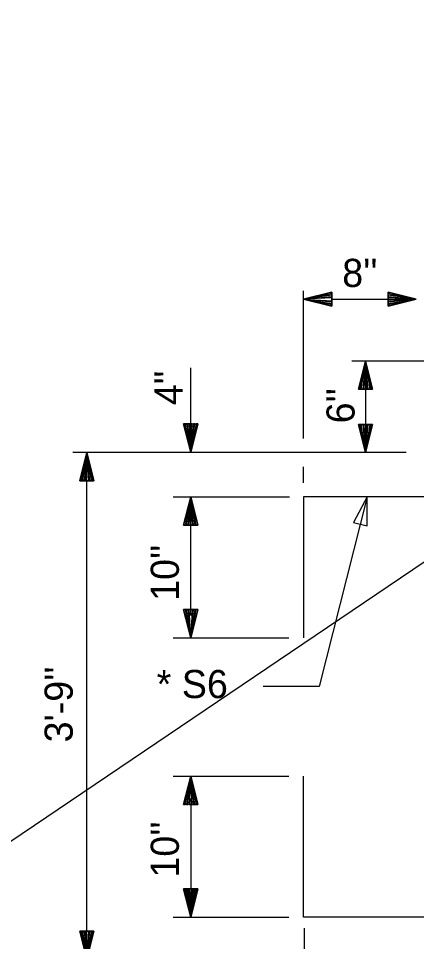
# Model space of a CAD drawing. Extents: x -5.8 to 46.5, y -6.7 to 28.5.
# Drawn here: x 1.903 to 3.67, y -4.17 to -0.07 of the extents above; entities that cross this region are included whole.
import ezdxf

# ---------------------------------------------------------------- set-up
doc = ezdxf.new("R2010")
doc.units = 0
for name, color, linetype in [('Arrowhead Terminators CELL', 7, 'Continuous'), ('Dimension Lines', 7, 'Continuous'), ('Rebar Lines', 7, 'Continuous'), ('Text', 7, 'Continuous')]:
    doc.layers.add(name, color=color, linetype=linetype)

msp = doc.modelspace()

# ---------------------------------------------------------------- linework, layer by layer
at = {"layer": 'Arrowhead Terminators CELL'}
msp.add_lwpolyline([(3.4508, -2.1954), (3.39, -2.309), (3.4506, -2.3243)], close=True, dxfattribs=at)
at = {"layer": 'Dimension Lines'}
for p, q in [((-2.3225, -6.5535), (42.8254, 23.932)), ((3.169, -1.9363), (3.169, -1.2807)), ((3.294, -1.3176), (3.669, -1.3176)), ((3.7859, -1.5925), (3.3825, -1.5925)), ((3.4435, -1.5925), (3.4435, -1.9988)), ((2.6674, -1.9962), (2.6674, -1.6224)), ((3.624, -1.9988), (2.1438, -1.9988)), ((2.2068, -4.2488), (2.2068, -1.9988)), ((3.624, -1.9988), (3.0888, -1.9988)), ((3.169, -2.1329), (3.169, -2.0613)), ((2.5893, -2.1954), (3.1065, -2.1954)), ((2.6674, -2.7223), (2.6674, -2.1954)), ((2.5893, -2.8206), (3.1035, -2.8206)), ((2.5893, -3.4361), (3.1035, -3.4361)), ((2.6674, -3.5344), (2.6674, -4.0613)), ((2.6674, -3.7337), (2.6674, -4.0613)), ((2.5893, -4.0613), (3.1035, -4.0613)), ((3.1711, -4.111), (3.1711, -4.2293))]:
    msp.add_line(p, q, dxfattribs=at)
for points in [[(3.294, -1.3176), (3.294, -1.3113), (3.169, -1.3176), (3.294, -1.3051), (3.294, -1.2988), (3.169, -1.3176), (3.294, -1.2926), (3.294, -1.2863), (3.169, -1.3176), (3.294, -1.3488), (3.294, -1.3426), (3.169, -1.3176), (3.294, -1.3363), (3.294, -1.3301), (3.169, -1.3176), (3.294, -1.3238), (3.294, -1.2863), (3.294, -1.3488), (3.169, -1.3176), (3.294, -1.2863)], [(3.544, -1.3176), (3.544, -1.3238), (3.669, -1.3176), (3.544, -1.3301), (3.544, -1.3363), (3.669, -1.3176), (3.544, -1.3426), (3.544, -1.3488), (3.669, -1.3176), (3.544, -1.2863), (3.544, -1.2926), (3.669, -1.3176), (3.544, -1.2988), (3.544, -1.3051), (3.669, -1.3176), (3.544, -1.3113), (3.544, -1.3488), (3.544, -1.2863), (3.669, -1.3176), (3.544, -1.3488)], [(3.4435, -1.7175), (3.4373, -1.7175), (3.4435, -1.5925), (3.431, -1.7175), (3.4248, -1.7175), (3.4435, -1.5925), (3.4185, -1.7175), (3.4123, -1.7175), (3.4435, -1.5925), (3.4748, -1.7175), (3.4685, -1.7175), (3.4435, -1.5925), (3.4623, -1.7175), (3.456, -1.7175), (3.4435, -1.5925), (3.4498, -1.7175), (3.4123, -1.7175), (3.4748, -1.7175), (3.4435, -1.5925), (3.4123, -1.7175)], [(2.6674, -1.8712), (2.6612, -1.8712), (2.6674, -1.9962), (2.6549, -1.8712), (2.6487, -1.8712), (2.6674, -1.9962), (2.6424, -1.8712), (2.6362, -1.8712), (2.6674, -1.9962), (2.6987, -1.8712), (2.6924, -1.8712), (2.6674, -1.9962), (2.6862, -1.8712), (2.6799, -1.8712), (2.6674, -1.9962), (2.6737, -1.8712), (2.6362, -1.8712), (2.6987, -1.8712), (2.6674, -1.9962), (2.6362, -1.8712)], [(3.4435, -1.8738), (3.4498, -1.8738), (3.4435, -1.9988), (3.456, -1.8738), (3.4623, -1.8738), (3.4435, -1.9988), (3.4685, -1.8738), (3.4748, -1.8738), (3.4435, -1.9988), (3.4123, -1.8738), (3.4185, -1.8738), (3.4435, -1.9988), (3.4248, -1.8738), (3.431, -1.8738), (3.4435, -1.9988), (3.4373, -1.8738), (3.4748, -1.8738), (3.4123, -1.8738), (3.4435, -1.9988), (3.4748, -1.8738)], [(2.2068, -2.1238), (2.2006, -2.1238), (2.2068, -1.9988), (2.1943, -2.1238), (2.1881, -2.1238), (2.2068, -1.9988), (2.1818, -2.1238), (2.1756, -2.1238), (2.2068, -1.9988), (2.2381, -2.1238), (2.2318, -2.1238), (2.2068, -1.9988), (2.2256, -2.1238), (2.2193, -2.1238), (2.2068, -1.9988), (2.2131, -2.1238), (2.1756, -2.1238), (2.2381, -2.1238), (2.2068, -1.9988), (2.1756, -2.1238)], [(2.6674, -2.3204), (2.6612, -2.3204), (2.6674, -2.1954), (2.6549, -2.3204), (2.6487, -2.3204), (2.6674, -2.1954), (2.6424, -2.3204), (2.6362, -2.3204), (2.6674, -2.1954), (2.6987, -2.3204), (2.6924, -2.3204), (2.6674, -2.1954), (2.6862, -2.3204), (2.6799, -2.3204), (2.6674, -2.1954), (2.6737, -2.3204), (2.6362, -2.3204), (2.6987, -2.3204), (2.6674, -2.1954), (2.6362, -2.3204)], [(3.4508, -2.1954), (3.2385, -3.0375), (2.9897, -3.0375)], [(2.6674, -2.6956), (2.6737, -2.6956), (2.6674, -2.8206), (2.6799, -2.6956), (2.6862, -2.6956), (2.6674, -2.8206), (2.6924, -2.6956), (2.6987, -2.6956), (2.6674, -2.8206), (2.6362, -2.6956), (2.6424, -2.6956), (2.6674, -2.8206), (2.6487, -2.6956), (2.6549, -2.6956), (2.6674, -2.8206), (2.6612, -2.6956), (2.6987, -2.6956), (2.6362, -2.6956), (2.6674, -2.8206), (2.6987, -2.6956)], [(2.6674, -3.5611), (2.6737, -3.5611), (2.6674, -3.4361), (2.6799, -3.5611), (2.6862, -3.5611), (2.6674, -3.4361), (2.6924, -3.5611), (2.6987, -3.5611), (2.6674, -3.4361), (2.6362, -3.5611), (2.6424, -3.5611), (2.6674, -3.4361), (2.6487, -3.5611), (2.6549, -3.5611), (2.6674, -3.4361), (2.6612, -3.5611), (2.6987, -3.5611), (2.6362, -3.5611), (2.6674, -3.4361), (2.6987, -3.5611)], [(2.6674, -3.9363), (2.6612, -3.9363), (2.6674, -4.0613), (2.6549, -3.9363), (2.6487, -3.9363), (2.6674, -4.0613), (2.6424, -3.9363), (2.6362, -3.9363), (2.6674, -4.0613), (2.6987, -3.9363), (2.6924, -3.9363), (2.6674, -4.0613), (2.6862, -3.9363), (2.6799, -3.9363), (2.6674, -4.0613), (2.6737, -3.9363), (2.6362, -3.9363), (2.6987, -3.9363), (2.6674, -4.0613), (2.6362, -3.9363)], [(2.6674, -3.9363), (2.6737, -3.9363), (2.6674, -4.0613), (2.6799, -3.9363), (2.6862, -3.9363), (2.6674, -4.0613), (2.6924, -3.9363), (2.6987, -3.9363), (2.6674, -4.0613), (2.6362, -3.9363), (2.6424, -3.9363), (2.6674, -4.0613), (2.6487, -3.9363), (2.6549, -3.9363), (2.6674, -4.0613), (2.6612, -3.9363), (2.6987, -3.9363), (2.6362, -3.9363), (2.6674, -4.0613), (2.6987, -3.9363)], [(2.2068, -4.1238), (2.2131, -4.1238), (2.2068, -4.2488), (2.2193, -4.1238), (2.2256, -4.1238), (2.2068, -4.2488), (2.2318, -4.1238), (2.2381, -4.1238), (2.2068, -4.2488), (2.1756, -4.1238), (2.1818, -4.1238), (2.2068, -4.2488), (2.1881, -4.1238), (2.1943, -4.1238), (2.2068, -4.2488), (2.2006, -4.1238), (2.2381, -4.1238), (2.1756, -4.1238), (2.2068, -4.2488), (2.2381, -4.1238)]]:
    msp.add_lwpolyline(points, dxfattribs=at)
at = {"layer": 'Rebar Lines'}
for points in [[(5.2915, -2.1954), (3.169, -2.1954), (3.169, -2.8206)], [(5.2915, -4.0613), (3.169, -4.0613), (3.169, -3.4361)]]:
    msp.add_lwpolyline(points, dxfattribs=at)

# ---------------------------------------------------------------- texts
at = {"layer": 'Text'}
for s, rotation, p in [("8''", 360, (3.3402, -1.2629)), ('4"', 90, (2.6312, -1.7874)), ("6''", 90, (3.3951, -1.8687)), ("10''", 90, (2.6151, -2.657)), ("3'-9''", 90, (2.1438, -3.2855)), ('* S6', 360, (2.5165, -3.0889)), ("10''", 90, (2.6151, -3.8861))]:
    msp.add_text(s, height=0.125, rotation=rotation, dxfattribs=at).set_placement(p)

doc.saveas('drawing.dxf')
